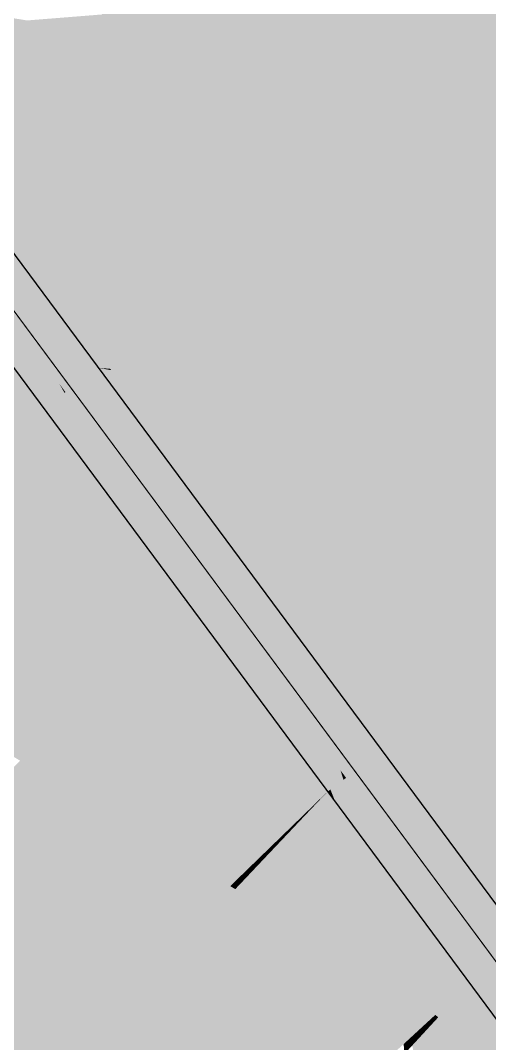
# Model space of a CAD drawing. Header units: millimetres. Extents: x 340454 to 342791, y 6993867 to 6995092.
# Drawn here: x 340776.569 to 340778.648, y 6994578.975 to 6994583.512 of the extents above; entities that cross this region are included whole.
import ezdxf

# ---------------------------------------------------------------- set-up
doc = ezdxf.new("R2010")
doc.units = ezdxf.units.MM
doc.header["$LTSCALE"] = 10
doc.layers.add('A-MODELAGEM', color=7, linetype='Continuous')
doc.layers.add('F-HZ-CORREDOR-FEAT', color=2, linetype='Continuous')

msp = doc.modelspace()

# ---------------------------------------------------------------- linework, layer by layer
at = {"lineweight": 20}
msp.add_lwpolyline([(340804.4536, 6994595.5903, -0.006606), (340796.9114, 6994606.3729, 0.436053), (340791.2693, 6994607.2952), (340769.737, 6994591.4125), (340780.2367, 6994577.2322), (340804.4536, 6994595.5903, -0.007581)], format="xyb", close=True, dxfattribs=at)
msp.add_lwpolyline([(340782.2703, 6994557.1014), (340785.611, 6994569.974), (340769.737, 6994591.4125), (340755.7423, 6994581.1048), (340753.6414, 6994579.5354), (340782.2703, 6994557.1014)], close=True, dxfattribs=at)
at = {"layer": 'A-MODELAGEM', "color": 11, "linetype": 'Continuous', "lineweight": -3}
for points in [[(340784.5811, 6994585.9455), (340778.009, 6994584.0229), (340782.1493, 6994583.3312)], [(340777.0891, 6994584.1699), (340776.9302, 6994583.5382), (340777.2511, 6994583.5047)], [(340777.4283, 6994584.1121), (340777.0891, 6994584.1699), (340777.2511, 6994583.5047)], [(340777.4283, 6994584.1121), (340777.2511, 6994583.5047), (340777.5414, 6994583.4743)], [(340777.7338, 6994584.0601), (340777.4283, 6994584.1121), (340777.5414, 6994583.4743)], [(340777.7338, 6994584.0601), (340777.5414, 6994583.4743), (340777.8053, 6994583.4468)], [(340778.0096, 6994584.0131), (340777.7338, 6994584.0601), (340777.8053, 6994583.4468)], [(340778.0096, 6994584.0131), (340777.8053, 6994583.4468), (340778.0454, 6994583.4217)], [(340782.1493, 6994583.3312), (340778.009, 6994584.0229), (340782.1307, 6994583.3111)], [(340782.1307, 6994583.3111), (340778.009, 6994584.0229), (340778.0096, 6994584.0131)], [(340782.1307, 6994583.3111), (340778.0096, 6994584.0131), (340781.8626, 6994583.023)], [(340781.8626, 6994583.023), (340778.0096, 6994584.0131), (340778.0454, 6994583.4217)], [(340776.1932, 6994583.5782), (340776.2849, 6994582.8214), (340776.5705, 6994582.7935)], [(340776.6001, 6994583.5078), (340776.1932, 6994583.5782), (340776.5705, 6994582.7935)], [(340776.5985, 6994583.5117), (340776.1932, 6994583.5782), (340776.6001, 6994583.5078)], [(340776.9302, 6994583.5382), (340776.5985, 6994583.5117), (340776.9577, 6994583.4509)], [(340777.2511, 6994583.5047), (340776.9302, 6994583.5382), (340776.9577, 6994583.4509)], [(340776.6001, 6994583.5078), (340776.5705, 6994582.7935), (340776.8942, 6994582.7619)], [(340776.9577, 6994583.4509), (340776.5985, 6994583.5117), (340776.6001, 6994583.5078)], [(340776.9594, 6994583.4456), (340776.6001, 6994583.5078), (340776.8942, 6994582.7619)], [(340776.9577, 6994583.4509), (340776.6001, 6994583.5078), (340776.9594, 6994583.4456)], [(340777.2511, 6994583.5047), (340776.9577, 6994583.4509), (340777.2774, 6994583.3968)], [(340777.5414, 6994583.4743), (340777.2511, 6994583.5047), (340777.2774, 6994583.3968)], [(340776.9594, 6994583.4456), (340776.8942, 6994582.7619), (340777.184, 6994582.7337)], [(340777.2774, 6994583.3968), (340776.9577, 6994583.4509), (340776.9594, 6994583.4456)], [(340777.279, 6994583.3903), (340776.9594, 6994583.4456), (340777.184, 6994582.7337)], [(340777.2774, 6994583.3968), (340776.9594, 6994583.4456), (340777.279, 6994583.3903)], [(340777.5414, 6994583.4743), (340777.2774, 6994583.3968), (340777.5638, 6994583.3484)], [(340777.8053, 6994583.4468), (340777.5414, 6994583.4743), (340777.5638, 6994583.3484)], [(340777.8053, 6994583.4468), (340777.5638, 6994583.3484), (340777.8218, 6994583.3047)], [(340778.0454, 6994583.4217), (340777.8053, 6994583.4468), (340777.8218, 6994583.3047)], [(340777.5638, 6994583.3484), (340777.2774, 6994583.3968), (340777.279, 6994583.3903)], [(340778.0454, 6994583.4217), (340777.8218, 6994583.3047), (340778.0548, 6994583.2653)], [(340781.8626, 6994583.023), (340778.0454, 6994583.4217), (340781.5394, 6994582.6755)], [(340781.5394, 6994582.6755), (340778.0454, 6994583.4217), (340778.0548, 6994583.2653)], [(340777.279, 6994583.3903), (340777.184, 6994582.7337), (340777.4451, 6994582.7082)], [(340777.5651, 6994583.3408), (340777.279, 6994583.3903), (340777.4451, 6994582.7082)], [(340777.5638, 6994583.3484), (340777.279, 6994583.3903), (340777.5651, 6994583.3408)], [(340777.5651, 6994583.3408), (340777.4451, 6994582.7082), (340777.6815, 6994582.6851)], [(340777.8218, 6994583.3047), (340777.5638, 6994583.3484), (340777.5651, 6994583.3408)], [(340777.8228, 6994583.2962), (340777.5651, 6994583.3408), (340777.6815, 6994582.6851)], [(340777.8218, 6994583.3047), (340777.5651, 6994583.3408), (340777.8228, 6994583.2962)], [(340778.0548, 6994583.2653), (340777.8218, 6994583.3047), (340777.8228, 6994583.2962)], [(340777.8228, 6994583.2962), (340777.6815, 6994582.6851), (340777.8965, 6994582.6641)], [(340778.0554, 6994583.2559), (340777.8228, 6994583.2962), (340777.8965, 6994582.6641)], [(340778.0548, 6994583.2653), (340777.8228, 6994583.2962), (340778.0554, 6994583.2559)], [(340781.5394, 6994582.6755), (340778.0548, 6994583.2653), (340781.5213, 6994582.656)], [(340781.5213, 6994582.656), (340778.0548, 6994583.2653), (340778.0554, 6994583.2559)], [(340778.0554, 6994583.2559), (340777.8965, 6994582.6641), (340778.0923, 6994582.645)], [(340781.2266, 6994582.3392), (340778.0554, 6994583.2559), (340778.0923, 6994582.645)], [(340781.5213, 6994582.656), (340778.0554, 6994583.2559), (340781.2266, 6994582.3392)], [(340776.2849, 6994582.8214), (340776.4279, 6994582.445), (340776.9142, 6994581.9715)], [(340776.5824, 6994582.7688), (340776.2849, 6994582.8214), (340776.9142, 6994581.9715)], [(340776.5816, 6994582.7703), (340776.2849, 6994582.8214), (340776.5824, 6994582.7688)], [(340776.5705, 6994582.7935), (340776.2849, 6994582.8214), (340776.5816, 6994582.7703)], [(340776.8942, 6994582.7619), (340776.5705, 6994582.7935), (340776.5816, 6994582.7703)], [(340776.9134, 6994582.7132), (340776.5816, 6994582.7703), (340776.5824, 6994582.7688)], [(340776.8942, 6994582.7619), (340776.5816, 6994582.7703), (340776.9134, 6994582.7132)], [(340776.9146, 6994582.7101), (340776.5824, 6994582.7688), (340776.968, 6994581.9667)], [(340776.5824, 6994582.7688), (340776.9142, 6994581.9715), (340776.968, 6994581.9667)], [(340776.9134, 6994582.7132), (340776.5824, 6994582.7688), (340776.9146, 6994582.7101)], [(340777.184, 6994582.7337), (340776.8942, 6994582.7619), (340776.9134, 6994582.7132)], [(340776.0438, 6994582.6429), (340776.7412, 6994581.9013), (340776.1466, 6994582.719)], [(340776.4279, 6994582.445), (340776.1466, 6994582.719), (340776.7412, 6994581.9013)], [(340777.184, 6994582.7337), (340776.9134, 6994582.7132), (340777.2064, 6994582.6628)], [(340777.4451, 6994582.7082), (340777.184, 6994582.7337), (340777.2064, 6994582.6628)], [(340777.2064, 6994582.6628), (340776.9134, 6994582.7132), (340776.9146, 6994582.7101)], [(340777.2078, 6994582.6583), (340776.9146, 6994582.7101), (340777.2164, 6994581.9448)], [(340776.9146, 6994582.7101), (340776.968, 6994581.9667), (340777.2164, 6994581.9448)], [(340777.2064, 6994582.6628), (340776.9146, 6994582.7101), (340777.2078, 6994582.6583)], [(340777.4451, 6994582.7082), (340777.2064, 6994582.6628), (340777.4671, 6994582.6179)], [(340777.6815, 6994582.6851), (340777.4451, 6994582.7082), (340777.4671, 6994582.6179)], [(340777.6815, 6994582.6851), (340777.4671, 6994582.6179), (340777.7005, 6994582.5777)], [(340777.8965, 6994582.6641), (340777.6815, 6994582.6851), (340777.7005, 6994582.5777)], [(340776.0438, 6994582.6429), (340775.9869, 6994582.5874), (340776.6731, 6994581.793)], [(340776.0438, 6994582.6429), (340776.6731, 6994581.793), (340776.7536, 6994581.8797)], [(340776.0438, 6994582.6429), (340776.7536, 6994581.8797), (340776.7412, 6994581.9013)], [(340777.4671, 6994582.6179), (340777.2064, 6994582.6628), (340777.2078, 6994582.6583)], [(340777.4685, 6994582.6122), (340777.2078, 6994582.6583), (340777.4392, 6994581.9251)], [(340777.2078, 6994582.6583), (340777.2164, 6994581.9448), (340777.4392, 6994581.9251)], [(340777.4671, 6994582.6179), (340777.2078, 6994582.6583), (340777.4685, 6994582.6122)], [(340777.8965, 6994582.6641), (340777.7005, 6994582.5777), (340777.9108, 6994582.5415)], [(340778.0923, 6994582.645), (340777.8965, 6994582.6641), (340777.9108, 6994582.5415)], [(340778.0923, 6994582.645), (340777.9108, 6994582.5415), (340778.1006, 6994582.5089)], [(340780.9312, 6994582.0217), (340778.0923, 6994582.645), (340778.1006, 6994582.5089)], [(340781.2266, 6994582.3392), (340778.0923, 6994582.645), (340780.9312, 6994582.0217)], [(340775.9869, 6994582.5874), (340775.7622, 6994582.368), (340776.582, 6994581.7148)], [(340775.9869, 6994582.5874), (340776.582, 6994581.7148), (340776.6731, 6994581.793)], [(340777.4685, 6994582.6122), (340777.4392, 6994581.9251), (340777.6402, 6994581.9074)], [(340777.7005, 6994582.5777), (340777.4671, 6994582.6179), (340777.4685, 6994582.6122)], [(340777.7017, 6994582.571), (340777.4685, 6994582.6122), (340777.6402, 6994581.9074)], [(340777.7005, 6994582.5777), (340777.4685, 6994582.6122), (340777.7017, 6994582.571)], [(340777.7017, 6994582.571), (340777.6402, 6994581.9074), (340777.8224, 6994581.8913)], [(340777.9108, 6994582.5415), (340777.7005, 6994582.5777), (340777.7017, 6994582.571)], [(340777.9117, 6994582.5339), (340777.7017, 6994582.571), (340777.8224, 6994581.8913)], [(340777.9108, 6994582.5415), (340777.7017, 6994582.571), (340777.9117, 6994582.5339)], [(340777.9117, 6994582.5339), (340777.8224, 6994581.8913), (340777.9883, 6994581.8766)], [(340778.1006, 6994582.5089), (340777.9108, 6994582.5415), (340777.9117, 6994582.5339)], [(340778.1006, 6994582.5089), (340777.9117, 6994582.5339), (340778.1011, 6994582.5004)], [(340778.1011, 6994582.5004), (340777.9117, 6994582.5339), (340777.9883, 6994581.8766)], [(340778.1011, 6994582.5004), (340777.9883, 6994581.8766), (340778.1396, 6994581.8633)], [(340780.914, 6994582.0032), (340778.1006, 6994582.5089), (340778.1011, 6994582.5004)], [(340780.9312, 6994582.0217), (340778.1006, 6994582.5089), (340780.914, 6994582.0032)], [(340780.914, 6994582.0032), (340778.1011, 6994582.5004), (340780.5831, 6994581.6475)], [(340780.5831, 6994581.6475), (340778.1011, 6994582.5004), (340778.1396, 6994581.8633)], [(340776.9142, 6994581.9715), (340776.4279, 6994582.445), (340776.7412, 6994581.9013)], [(340775.7622, 6994582.368), (340776.4057, 6994581.5636), (340776.582, 6994581.7148)], [(340776.9142, 6994581.9715), (340776.7412, 6994581.9013), (340776.7685, 6994581.8637)], [(340776.9142, 6994581.9715), (340776.7685, 6994581.8637), (340777.0611, 6994581.7731)], [(340776.9706, 6994581.9612), (340776.9142, 6994581.9715), (340777.0611, 6994581.7731)], [(340776.9705, 6994581.9616), (340776.9142, 6994581.9715), (340776.9706, 6994581.9612)], [(340776.968, 6994581.9667), (340776.9142, 6994581.9715), (340776.9705, 6994581.9616)], [(340777.2164, 6994581.9448), (340776.968, 6994581.9667), (340776.9705, 6994581.9616)], [(340777.2276, 6994581.9163), (340776.9705, 6994581.9616), (340776.9706, 6994581.9612)], [(340777.2164, 6994581.9448), (340776.9705, 6994581.9616), (340777.2276, 6994581.9163)], [(340777.2284, 6994581.9143), (340776.9706, 6994581.9612), (340777.0611, 6994581.7731)], [(340777.2276, 6994581.9163), (340776.9706, 6994581.9612), (340777.2284, 6994581.9143)], [(340777.4392, 6994581.9251), (340777.2164, 6994581.9448), (340777.2276, 6994581.9163)], [(340776.7536, 6994581.8797), (340776.7685, 6994581.8637), (340776.7412, 6994581.9013)], [(340777.2284, 6994581.9143), (340777.0611, 6994581.7731), (340777.5381, 6994581.1288)], [(340777.4392, 6994581.9251), (340777.2276, 6994581.9163), (340777.4546, 6994581.8763)], [(340777.4546, 6994581.8763), (340777.2276, 6994581.9163), (340777.2284, 6994581.9143)], [(340777.4556, 6994581.873), (340777.2284, 6994581.9143), (340777.5381, 6994581.1288)], [(340777.4546, 6994581.8763), (340777.2284, 6994581.9143), (340777.4556, 6994581.873)], [(340777.6402, 6994581.9074), (340777.4392, 6994581.9251), (340777.4546, 6994581.8763)], [(340777.6402, 6994581.9074), (340777.4546, 6994581.8763), (340777.6564, 6994581.8408)], [(340777.8224, 6994581.8913), (340777.6402, 6994581.9074), (340777.6564, 6994581.8408)], [(340776.6731, 6994581.793), (340776.7646, 6994581.8607), (340776.7536, 6994581.8797)], [(340776.6731, 6994581.793), (340777.026, 6994581.407), (340776.7646, 6994581.8607)], [(340776.7646, 6994581.8607), (340776.7685, 6994581.8637), (340776.7536, 6994581.8797)], [(340777.026, 6994581.407), (340776.7685, 6994581.8637), (340776.7646, 6994581.8607)], [(340777.0611, 6994581.7731), (340776.7685, 6994581.8637), (340777.23, 6994581.4218)], [(340777.026, 6994581.407), (340777.3905, 6994581.0083), (340776.7685, 6994581.8637)], [(340777.23, 6994581.4218), (340776.7685, 6994581.8637), (340777.3905, 6994581.0083)], [(340777.6564, 6994581.8408), (340777.4546, 6994581.8763), (340777.4556, 6994581.873)], [(340777.4556, 6994581.873), (340777.5381, 6994581.1288), (340777.6964, 6994581.1101)], [(340777.6575, 6994581.8363), (340777.4556, 6994581.873), (340777.6964, 6994581.1101)], [(340777.6564, 6994581.8408), (340777.4556, 6994581.873), (340777.6575, 6994581.8363)], [(340777.8224, 6994581.8913), (340777.6564, 6994581.8408), (340777.837, 6994581.809)], [(340777.9883, 6994581.8766), (340777.8224, 6994581.8913), (340777.837, 6994581.809)], [(340777.9883, 6994581.8766), (340777.837, 6994581.809), (340777.9995, 6994581.7803)], [(340778.1396, 6994581.8633), (340777.9883, 6994581.8766), (340777.9995, 6994581.7803)], [(340778.1396, 6994581.8633), (340777.9995, 6994581.7803), (340778.1462, 6994581.7545)], [(340780.3257, 6994581.3707), (340778.1396, 6994581.8633), (340778.1462, 6994581.7545)], [(340780.5831, 6994581.6475), (340778.1396, 6994581.8633), (340780.3257, 6994581.3707)], [(340777.837, 6994581.809), (340777.6564, 6994581.8408), (340777.6575, 6994581.8363)], [(340777.6575, 6994581.8363), (340777.6964, 6994581.1101), (340777.8369, 6994581.0995)], [(340777.8379, 6994581.8035), (340777.6575, 6994581.8363), (340777.8369, 6994581.0995)], [(340777.837, 6994581.809), (340777.6575, 6994581.8363), (340777.8379, 6994581.8035)], [(340777.9995, 6994581.7803), (340777.837, 6994581.809), (340777.8379, 6994581.8035)], [(340776.6731, 6994581.793), (340776.582, 6994581.7148), (340776.5863, 6994581.7084)], [(340776.6731, 6994581.793), (340776.5863, 6994581.7084), (340777.2613, 6994580.9985)], [(340776.6731, 6994581.793), (340777.2613, 6994580.9985), (340777.026, 6994581.407)], [(340777.0611, 6994581.7731), (340777.23, 6994581.4218), (340777.5381, 6994581.1288)], [(340777.8379, 6994581.8035), (340777.8369, 6994581.0995), (340777.9646, 6994581.0899)], [(340778.0003, 6994581.774), (340777.8379, 6994581.8035), (340777.9646, 6994581.0899)], [(340777.9995, 6994581.7803), (340777.8379, 6994581.8035), (340778.0003, 6994581.774)], [(340778.0003, 6994581.774), (340777.9646, 6994581.0899), (340778.081, 6994581.0812)], [(340778.1462, 6994581.7545), (340777.9995, 6994581.7803), (340778.0003, 6994581.774)], [(340778.1466, 6994581.7474), (340778.0003, 6994581.774), (340778.081, 6994581.0812)], [(340778.1462, 6994581.7545), (340778.0003, 6994581.774), (340778.1466, 6994581.7474)], [(340778.1466, 6994581.7474), (340778.081, 6994581.0812), (340778.1874, 6994581.0732)], [(340780.3101, 6994581.3539), (340778.1462, 6994581.7545), (340778.1466, 6994581.7474)], [(340780.3257, 6994581.3707), (340778.1462, 6994581.7545), (340780.3101, 6994581.3539)], [(340778.1466, 6994581.7474), (340778.1874, 6994581.0732), (340779.9274, 6994580.9425)], [(340780.3101, 6994581.3539), (340778.1466, 6994581.7474), (340779.9274, 6994580.9425)], [(340776.582, 6994581.7148), (340776.4057, 6994581.5636), (340776.5863, 6994581.7084)], [(340776.5863, 6994581.7084), (340776.4057, 6994581.5636), (340776.4197, 6994581.546)], [(340776.5863, 6994581.7084), (340776.4197, 6994581.546), (340777.0645, 6994580.7399)], [(340776.5863, 6994581.7084), (340777.0645, 6994580.7399), (340777.1797, 6994580.8383)], [(340776.5863, 6994581.7084), (340777.1797, 6994580.8383), (340777.2613, 6994580.9985)], [(340776.4197, 6994581.546), (340776.2565, 6994581.3871), (340776.9506, 6994580.6426)], [(340776.4197, 6994581.546), (340776.9506, 6994580.6426), (340777.0645, 6994580.7399)], [(340777.2613, 6994580.9985), (340777.3905, 6994581.0083), (340777.026, 6994581.407)], [(340777.23, 6994581.4218), (340777.3905, 6994581.0083), (340777.4187, 6994581.0292)], [(340777.5394, 6994581.1254), (340777.23, 6994581.4218), (340777.4187, 6994581.0292)], [(340777.5381, 6994581.1288), (340777.23, 6994581.4218), (340777.5394, 6994581.1254)], [(340776.2565, 6994581.3871), (340776.0969, 6994581.2315), (340776.838, 6994580.5464)], [(340776.2565, 6994581.3871), (340776.838, 6994580.5464), (340776.9506, 6994580.6426)], [(340776.0969, 6994581.2315), (340775.9405, 6994581.0792), (340776.7267, 6994580.4513)], [(340776.0969, 6994581.2315), (340776.7267, 6994580.4513), (340776.838, 6994580.5464)], [(340777.5381, 6994581.1288), (340777.5394, 6994581.1254), (340777.5435, 6994581.1216)], [(340777.6964, 6994581.1101), (340777.5381, 6994581.1288), (340777.5435, 6994581.1216)], [(340777.5394, 6994581.1254), (340777.4187, 6994581.0292), (340777.5415, 6994581.1201)], [(340777.5415, 6994581.1201), (340777.4187, 6994581.0292), (340777.4604, 6994580.9425)], [(340777.5415, 6994581.1201), (340777.4604, 6994580.9425), (340777.7009, 6994580.7161)], [(340777.5435, 6994581.1216), (340777.5394, 6994581.1254), (340777.5415, 6994581.1201)], [(340777.5435, 6994581.1216), (340777.5415, 6994581.1201), (340777.8036, 6994580.7703)], [(340777.5415, 6994581.1201), (340777.7009, 6994580.7161), (340777.8036, 6994580.7703)], [(340777.7022, 6994581.0915), (340777.5435, 6994581.1216), (340777.8036, 6994580.7703)], [(340777.7018, 6994581.0928), (340777.5435, 6994581.1216), (340777.7022, 6994581.0915)], [(340777.6964, 6994581.1101), (340777.5435, 6994581.1216), (340777.7018, 6994581.0928)], [(340777.8369, 6994581.0995), (340777.6964, 6994581.1101), (340777.7018, 6994581.0928)], [(340777.8369, 6994581.0995), (340777.7018, 6994581.0928), (340777.8449, 6994581.0667)], [(340777.8449, 6994581.0667), (340777.7018, 6994581.0928), (340777.7022, 6994581.0915)], [(340777.8455, 6994581.0644), (340777.7022, 6994581.0915), (340777.8036, 6994580.7703)], [(340777.8449, 6994581.0667), (340777.7022, 6994581.0915), (340777.8455, 6994581.0644)], [(340777.9646, 6994581.0899), (340777.8369, 6994581.0995), (340777.8449, 6994581.0667)], [(340777.9646, 6994581.0899), (340777.8449, 6994581.0667), (340777.9728, 6994581.0434)], [(340778.081, 6994581.0812), (340777.9646, 6994581.0899), (340777.9728, 6994581.0434)], [(340775.9405, 6994581.0792), (340775.7874, 6994580.93), (340776.6166, 6994580.3573)], [(340775.9405, 6994581.0792), (340776.6166, 6994580.3573), (340776.7267, 6994580.4513)], [(340777.8455, 6994581.0644), (340777.8036, 6994580.7703), (340777.9727, 6994580.5419)], [(340777.9728, 6994581.0434), (340777.8449, 6994581.0667), (340777.8455, 6994581.0644)], [(340777.9734, 6994581.0401), (340777.8455, 6994581.0644), (340777.9727, 6994580.5419)], [(340777.9728, 6994581.0434), (340777.8455, 6994581.0644), (340777.9734, 6994581.0401)], [(340777.9734, 6994581.0401), (340777.9727, 6994580.5419), (340778.0899, 6994580.3836)], [(340778.081, 6994581.0812), (340777.9728, 6994581.0434), (340778.0879, 6994581.0225)], [(340778.0879, 6994581.0225), (340777.9728, 6994581.0434), (340777.9734, 6994581.0401)], [(340778.0883, 6994581.0184), (340777.9734, 6994581.0401), (340778.0899, 6994580.3836)], [(340778.0879, 6994581.0225), (340777.9734, 6994581.0401), (340778.0883, 6994581.0184)], [(340778.1874, 6994581.0732), (340778.081, 6994581.0812), (340778.0879, 6994581.0225)], [(340778.1874, 6994581.0732), (340778.0879, 6994581.0225), (340778.1916, 6994581.0036)], [(340779.7247, 6994580.7246), (340778.1874, 6994581.0732), (340778.1916, 6994581.0036)], [(340779.9274, 6994580.9425), (340778.1874, 6994581.0732), (340779.7247, 6994580.7246)], [(340777.2613, 6994580.9985), (340777.1797, 6994580.8383), (340777.2963, 6994580.9378)], [(340777.2613, 6994580.9985), (340777.3024, 6994580.9431), (340777.3905, 6994581.0083)], [(340777.2613, 6994580.9985), (340777.2963, 6994580.9378), (340777.3024, 6994580.9431)], [(340777.3024, 6994580.9431), (340777.5033, 6994580.8532), (340777.3905, 6994581.0083)], [(340777.4187, 6994581.0292), (340777.3905, 6994581.0083), (340777.4604, 6994580.9425)], [(340777.4604, 6994580.9425), (340777.3905, 6994581.0083), (340777.5033, 6994580.8532)], [(340778.1916, 6994581.0036), (340778.0879, 6994581.0225), (340778.0883, 6994581.0184)], [(340778.0883, 6994581.0184), (340778.0899, 6994580.3836), (340778.1754, 6994580.2715)], [(340778.1919, 6994580.9988), (340778.0883, 6994581.0184), (340778.1754, 6994580.2715)], [(340778.1916, 6994581.0036), (340778.0883, 6994581.0184), (340778.1919, 6994580.9988)], [(340778.1919, 6994580.9988), (340778.1754, 6994580.2715), (340778.236, 6994580.2682)], [(340779.7119, 6994580.7108), (340778.1916, 6994581.0036), (340778.1919, 6994580.9988)], [(340779.7247, 6994580.7246), (340778.1916, 6994581.0036), (340779.7119, 6994580.7108)], [(340778.1919, 6994580.9988), (340778.236, 6994580.2682), (340779.2485, 6994580.2126)], [(340779.7119, 6994580.7108), (340778.1919, 6994580.9988), (340779.2485, 6994580.2126)], [(340775.7874, 6994580.93), (340776.5085, 6994580.2648), (340776.6166, 6994580.3573)], [(340777.2963, 6994580.9378), (340777.1797, 6994580.8383), (340777.2965, 6994580.9374)], [(340777.2965, 6994580.9374), (340777.1797, 6994580.8383), (340777.1857, 6994580.8296)], [(340777.2965, 6994580.9374), (340777.1857, 6994580.8296), (340777.2968, 6994580.9369)], [(340777.2968, 6994580.9369), (340777.1857, 6994580.8296), (340777.1919, 6994580.8205)], [(340777.2968, 6994580.9369), (340777.1919, 6994580.8205), (340777.8363, 6994580.0005)], [(340777.3024, 6994580.9431), (340777.2963, 6994580.9378), (340777.2965, 6994580.9374)], [(340777.3024, 6994580.9431), (340777.2965, 6994580.9374), (340777.2968, 6994580.9369)], [(340777.3024, 6994580.9431), (340777.2968, 6994580.9369), (340777.7522, 6994580.3356)], [(340777.2968, 6994580.9369), (340777.8363, 6994580.0005), (340777.7522, 6994580.3356)], [(340777.3024, 6994580.9431), (340777.7522, 6994580.3356), (340777.6415, 6994580.5657)], [(340777.3024, 6994580.9431), (340777.6415, 6994580.5657), (340777.5033, 6994580.8532)], [(340777.7009, 6994580.7161), (340777.4604, 6994580.9425), (340777.5033, 6994580.8532)], [(340777.1797, 6994580.8383), (340777.0645, 6994580.7399), (340777.1857, 6994580.8296)], [(340777.1857, 6994580.8296), (340777.0645, 6994580.7399), (340777.0772, 6994580.724)], [(340777.1857, 6994580.8296), (340777.0772, 6994580.724), (340777.1919, 6994580.8205)], [(340777.1919, 6994580.8205), (340777.0772, 6994580.724), (340777.0902, 6994580.7077)], [(340777.1919, 6994580.8205), (340777.0902, 6994580.7077), (340777.785, 6994579.9507)], [(340777.1919, 6994580.8205), (340777.785, 6994579.9507), (340777.8363, 6994580.0005)], [(340777.6415, 6994580.5657), (340777.8167, 6994580.4222), (340777.5033, 6994580.8532)], [(340777.7009, 6994580.7161), (340777.5033, 6994580.8532), (340777.8167, 6994580.4222)], [(340777.8036, 6994580.7703), (340777.7009, 6994580.7161), (340777.8714, 6994580.5555)], [(340777.8036, 6994580.7703), (340777.8714, 6994580.5555), (340777.9727, 6994580.5419)], [(340777.0645, 6994580.7399), (340776.9506, 6994580.6426), (340777.0772, 6994580.724)], [(340777.0772, 6994580.724), (340776.9506, 6994580.6426), (340776.971, 6994580.6207)], [(340777.0772, 6994580.724), (340776.971, 6994580.6207), (340777.0902, 6994580.7077)], [(340777.0902, 6994580.7077), (340776.971, 6994580.6207), (340776.9917, 6994580.5985)], [(340777.0902, 6994580.7077), (340776.9917, 6994580.5985), (340777.7347, 6994579.902)], [(340777.0902, 6994580.7077), (340777.7347, 6994579.902), (340777.785, 6994579.9507)], [(340777.8714, 6994580.5555), (340777.7009, 6994580.7161), (340777.8167, 6994580.4222)], [(340776.9506, 6994580.6426), (340776.838, 6994580.5464), (340776.867, 6994580.5196)], [(340776.9506, 6994580.6426), (340776.867, 6994580.5196), (340776.971, 6994580.6207)], [(340776.971, 6994580.6207), (340776.867, 6994580.5196), (340776.9917, 6994580.5985)], [(340776.9917, 6994580.5985), (340776.867, 6994580.5196), (340776.8963, 6994580.4925)], [(340776.9917, 6994580.5985), (340776.8963, 6994580.4925), (340777.6855, 6994579.8542)], [(340776.9917, 6994580.5985), (340777.6855, 6994579.8542), (340777.7347, 6994579.902)], [(340776.838, 6994580.5464), (340776.7267, 6994580.4513), (340776.7652, 6994580.4206)], [(340776.838, 6994580.5464), (340776.7652, 6994580.4206), (340776.867, 6994580.5196)], [(340777.7522, 6994580.3356), (340777.8528, 6994580.3306), (340777.6415, 6994580.5657)], [(340777.6415, 6994580.5657), (340777.8528, 6994580.3306), (340777.8167, 6994580.4222)], [(340777.8714, 6994580.5555), (340777.8167, 6994580.4222), (340777.9876, 6994580.1872)], [(340777.9986, 6994580.4357), (340777.8714, 6994580.5555), (340777.9876, 6994580.1872)], [(340777.9727, 6994580.5419), (340777.8714, 6994580.5555), (340777.9986, 6994580.4357)], [(340777.9727, 6994580.5419), (340777.9986, 6994580.4357), (340778.0899, 6994580.3836)], [(340776.867, 6994580.5196), (340776.7652, 6994580.4206), (340776.8037, 6994580.3898)], [(340776.867, 6994580.5196), (340776.8037, 6994580.3898), (340776.8963, 6994580.4925)], [(340776.8963, 6994580.4925), (340776.8037, 6994580.3898), (340777.5902, 6994579.7617)], [(340776.8963, 6994580.4925), (340777.5902, 6994579.7617), (340777.6374, 6994579.8075)], [(340776.8963, 6994580.4925), (340777.6374, 6994579.8075), (340777.6855, 6994579.8542)], [(340776.7267, 6994580.4513), (340776.6166, 6994580.3573), (340776.6654, 6994580.3236)], [(340776.7267, 6994580.4513), (340776.6654, 6994580.3236), (340776.7652, 6994580.4206)], [(340776.7652, 6994580.4206), (340776.6654, 6994580.3236), (340776.7138, 6994580.2901)], [(340776.7652, 6994580.4206), (340776.7138, 6994580.2901), (340776.8037, 6994580.3898)], [(340777.8528, 6994580.3306), (340777.9876, 6994580.1872), (340777.8167, 6994580.4222)], [(340777.9986, 6994580.4357), (340777.9876, 6994580.1872), (340778.059, 6994580.1874)], [(340778.0971, 6994580.3429), (340777.9986, 6994580.4357), (340778.059, 6994580.1874)], [(340778.0899, 6994580.3836), (340777.9986, 6994580.4357), (340778.0971, 6994580.3429)], [(340776.6166, 6994580.3573), (340776.5085, 6994580.2648), (340776.5683, 6994580.2291)], [(340776.6166, 6994580.3573), (340776.5683, 6994580.2291), (340776.6654, 6994580.3236)], [(340776.8037, 6994580.3898), (340776.7138, 6994580.2901), (340777.544, 6994579.7168)], [(340776.8037, 6994580.3898), (340777.544, 6994579.7168), (340777.5902, 6994579.7617)], [(340778.0899, 6994580.3836), (340778.0971, 6994580.3429), (340778.1728, 6994580.2717)], [(340778.0899, 6994580.3836), (340778.1728, 6994580.2717), (340778.1754, 6994580.2715)], [(340776.6654, 6994580.3236), (340776.5683, 6994580.2291), (340776.6271, 6994580.194)], [(340776.6654, 6994580.3236), (340776.6271, 6994580.194), (340776.7138, 6994580.2901)], [(340777.7522, 6994580.3356), (340777.8363, 6994580.0005), (340777.8888, 6994580.0515)], [(340777.7522, 6994580.3356), (340777.8888, 6994580.0515), (340777.9317, 6994580.0931)], [(340777.7522, 6994580.3356), (340777.9317, 6994580.0931), (340777.8528, 6994580.3306)], [(340777.9317, 6994580.0931), (340777.9431, 6994580.1016), (340777.8528, 6994580.3306)], [(340777.9431, 6994580.1016), (340777.9908, 6994580.1771), (340777.8528, 6994580.3306)], [(340777.8528, 6994580.3306), (340777.9908, 6994580.1771), (340777.9876, 6994580.1872)], [(340778.0971, 6994580.3429), (340778.059, 6994580.1874), (340778.1171, 6994580.2304)], [(340778.1728, 6994580.2717), (340778.0971, 6994580.3429), (340778.1171, 6994580.2304)], [(340776.7138, 6994580.2901), (340776.6271, 6994580.194), (340777.499, 6994579.6731)], [(340776.7138, 6994580.2901), (340777.499, 6994579.6731), (340777.544, 6994579.7168)], [(340778.1728, 6994580.2717), (340778.1171, 6994580.2304), (340778.1759, 6994580.2675)], [(340778.1759, 6994580.2675), (340778.1171, 6994580.2304), (340778.1541, 6994580.0218)], [(340778.1759, 6994580.2675), (340778.1541, 6994580.0218), (340778.2106, 6994579.9695)], [(340778.1754, 6994580.2711), (340778.1728, 6994580.2717), (340778.1759, 6994580.2675)], [(340778.1754, 6994580.2715), (340778.1728, 6994580.2717), (340778.1754, 6994580.2711)], [(340778.236, 6994580.2682), (340778.1754, 6994580.2715), (340778.1754, 6994580.2711)], [(340778.2366, 6994580.2588), (340778.1754, 6994580.2711), (340778.1759, 6994580.2675)], [(340778.236, 6994580.2682), (340778.1754, 6994580.2711), (340778.2366, 6994580.2594)], [(340778.2366, 6994580.2594), (340778.1754, 6994580.2711), (340778.2366, 6994580.2588)], [(340778.1759, 6994580.2675), (340778.2106, 6994579.9695), (340778.2414, 6994580.179)], [(340778.2366, 6994580.2588), (340778.1759, 6994580.2675), (340778.2414, 6994580.179)], [(340779.1324, 6994580.0878), (340778.236, 6994580.2682), (340778.2366, 6994580.2594)], [(340779.2485, 6994580.2126), (340778.236, 6994580.2682), (340779.1324, 6994580.0878)], [(340776.5683, 6994580.2291), (340766.8239, 6994570.7521), (340776.6271, 6994580.194)], [(340778.1171, 6994580.2304), (340778.059, 6994580.1874), (340778.0834, 6994580.0873)], [(340778.1171, 6994580.2304), (340778.0834, 6994580.0873), (340778.1541, 6994580.0218)], [(340779.1247, 6994580.0796), (340778.2366, 6994580.2594), (340778.2366, 6994580.2588)], [(340779.1324, 6994580.0878), (340778.2366, 6994580.2594), (340779.1247, 6994580.0796)], [(340779.1247, 6994580.0796), (340778.2366, 6994580.2588), (340778.2414, 6994580.179)], [(340776.6271, 6994580.194), (340766.8239, 6994570.7521), (340766.8905, 6994569.3933)], [(340776.6271, 6994580.194), (340766.8905, 6994569.3933), (340777.499, 6994579.6731)], [(340777.9431, 6994580.1016), (340778.0011, 6994580.1445), (340777.9908, 6994580.1771)], [(340778.059, 6994580.1874), (340777.9876, 6994580.1872), (340778.0125, 6994580.153)], [(340777.9908, 6994580.1771), (340778.0125, 6994580.153), (340777.9876, 6994580.1872)], [(340778.0011, 6994580.1445), (340778.0125, 6994580.153), (340777.9908, 6994580.1771)], [(340778.059, 6994580.1874), (340778.0125, 6994580.153), (340778.0834, 6994580.0873)], [(340778.2414, 6994580.179), (340778.2106, 6994579.9695), (340778.2567, 6994579.9268)], [(340778.2414, 6994580.179), (340778.2567, 6994579.9268), (340778.6739, 6994579.5949)], [(340779.1247, 6994580.0796), (340778.2414, 6994580.179), (340778.6739, 6994579.5949)], [(340777.9584, 6994580.0629), (340778.0011, 6994580.1445), (340777.9431, 6994580.1016)], [(340777.9584, 6994580.0629), (340778.0648, 6994579.9424), (340778.0011, 6994580.1445)], [(340778.0011, 6994580.1445), (340778.0951, 6994580.0393), (340778.0125, 6994580.153)], [(340778.0648, 6994579.9424), (340778.0951, 6994580.0393), (340778.0011, 6994580.1445)], [(340778.0834, 6994580.0873), (340778.0125, 6994580.153), (340778.0951, 6994580.0393)], [(340777.9317, 6994580.0931), (340777.8888, 6994580.0515), (340777.8894, 6994580.0502)], [(340777.9317, 6994580.0931), (340777.8894, 6994580.0502), (340777.8899, 6994580.049)], [(340777.9317, 6994580.0931), (340777.8899, 6994580.049), (340777.9633, 6994580.0504)], [(340777.9317, 6994580.0931), (340777.9584, 6994580.0629), (340777.9431, 6994580.1016)], [(340777.9317, 6994580.0931), (340777.9633, 6994580.0504), (340777.9584, 6994580.0629)], [(340778.1541, 6994580.0218), (340778.0834, 6994580.0873), (340778.0951, 6994580.0393)], [(340777.8888, 6994580.0515), (340777.8363, 6994580.0005), (340777.8894, 6994580.0502)], [(340777.8894, 6994580.0502), (340777.8363, 6994580.0005), (340777.8379, 6994579.9978)], [(340777.8894, 6994580.0502), (340777.8379, 6994579.9978), (340777.8899, 6994580.049)], [(340777.8899, 6994580.049), (340777.8379, 6994579.9978), (340777.8392, 6994579.9955)], [(340777.8899, 6994580.049), (340777.8392, 6994579.9955), (340778.301, 6994579.194)], [(340777.8899, 6994580.049), (340778.301, 6994579.194), (340777.9633, 6994580.0504)], [(340777.9633, 6994580.0504), (340778.0648, 6994579.9424), (340777.9584, 6994580.0629)], [(340777.9633, 6994580.0504), (340778.301, 6994579.194), (340778.0808, 6994579.8917)], [(340777.9633, 6994580.0504), (340778.0808, 6994579.8917), (340778.0648, 6994579.9424)], [(340778.0648, 6994579.9424), (340778.1392, 6994579.8582), (340778.0951, 6994580.0393)], [(340778.1392, 6994579.8582), (340778.169, 6994579.9377), (340778.0951, 6994580.0393)], [(340778.1541, 6994580.0218), (340778.0951, 6994580.0393), (340778.169, 6994579.9377)], [(340777.8363, 6994580.0005), (340777.785, 6994579.9507), (340777.8379, 6994579.9978)], [(340777.8379, 6994579.9978), (340777.785, 6994579.9507), (340777.7876, 6994579.9468)], [(340777.8379, 6994579.9978), (340777.7876, 6994579.9468), (340777.8392, 6994579.9955)], [(340777.8392, 6994579.9955), (340777.7876, 6994579.9468), (340777.79, 6994579.9434)], [(340777.8392, 6994579.9955), (340777.79, 6994579.9434), (340778.301, 6994579.194)], [(340778.2106, 6994579.9695), (340778.1541, 6994580.0218), (340778.169, 6994579.9377)], [(340777.785, 6994579.9507), (340777.7347, 6994579.902), (340777.7876, 6994579.9468)], [(340778.2106, 6994579.9695), (340778.169, 6994579.9377), (340778.223, 6994579.8635)], [(340778.2567, 6994579.9268), (340778.2106, 6994579.9695), (340778.223, 6994579.8635)], [(340777.7347, 6994579.902), (340777.6855, 6994579.8542), (340777.7386, 6994579.8971)], [(340777.7876, 6994579.9468), (340777.7347, 6994579.902), (340777.7386, 6994579.8971)], [(340777.7876, 6994579.9468), (340777.7386, 6994579.8971), (340777.79, 6994579.9434)], [(340777.79, 6994579.9434), (340777.7386, 6994579.8971), (340777.7421, 6994579.8928)], [(340777.79, 6994579.9434), (340777.7421, 6994579.8928), (340778.301, 6994579.194)], [(340778.0808, 6994579.8917), (340778.1392, 6994579.8582), (340778.0648, 6994579.9424)], [(340778.1392, 6994579.8582), (340778.1942, 6994579.796), (340778.169, 6994579.9377)], [(340778.1942, 6994579.796), (340778.223, 6994579.8635), (340778.169, 6994579.9377)], [(340778.2567, 6994579.9268), (340778.223, 6994579.8635), (340778.2639, 6994579.8072)], [(340778.6467, 6994579.5657), (340778.2567, 6994579.9268), (340778.2639, 6994579.8072)], [(340778.6739, 6994579.5949), (340778.2567, 6994579.9268), (340778.6467, 6994579.5657)], [(340777.7386, 6994579.8971), (340777.6855, 6994579.8542), (340777.6908, 6994579.8485)], [(340777.7386, 6994579.8971), (340777.6908, 6994579.8485), (340777.7421, 6994579.8928)], [(340777.7421, 6994579.8928), (340777.6908, 6994579.8485), (340777.6955, 6994579.8435)], [(340777.7421, 6994579.8928), (340777.6955, 6994579.8435), (340778.301, 6994579.194)], [(340778.0808, 6994579.8917), (340778.301, 6994579.194), (340778.1557, 6994579.7906)], [(340778.0808, 6994579.8917), (340778.1557, 6994579.7906), (340778.1392, 6994579.8582)], [(340778.1557, 6994579.7906), (340778.1942, 6994579.796), (340778.1392, 6994579.8582)], [(340778.1942, 6994579.796), (340778.2364, 6994579.7482), (340778.223, 6994579.8635)], [(340778.2364, 6994579.7482), (340778.2639, 6994579.8072), (340778.223, 6994579.8635)], [(340777.6855, 6994579.8542), (340777.6374, 6994579.8075), (340777.6442, 6994579.8011)], [(340777.6855, 6994579.8542), (340777.6442, 6994579.8011), (340777.6908, 6994579.8485)], [(340777.6908, 6994579.8485), (340777.6442, 6994579.8011), (340777.6955, 6994579.8435)], [(340777.6955, 6994579.8435), (340777.6442, 6994579.8011), (340777.6501, 6994579.7957)], [(340777.6955, 6994579.8435), (340777.6501, 6994579.7957), (340778.301, 6994579.194)], [(340777.6374, 6994579.8075), (340777.5902, 6994579.7617), (340777.5987, 6994579.7549)], [(340777.6374, 6994579.8075), (340777.5987, 6994579.7549), (340777.6442, 6994579.8011)], [(340777.6442, 6994579.8011), (340777.5987, 6994579.7549), (340777.606, 6994579.749)], [(340777.6442, 6994579.8011), (340777.606, 6994579.749), (340777.6501, 6994579.7957)], [(340777.6501, 6994579.7957), (340777.606, 6994579.749), (340778.301, 6994579.194)], [(340778.1557, 6994579.7906), (340778.2076, 6994579.7206), (340778.1942, 6994579.796)], [(340778.1557, 6994579.7906), (340778.301, 6994579.194), (340778.2076, 6994579.7206)], [(340778.2076, 6994579.7206), (340778.2364, 6994579.7482), (340778.1942, 6994579.796)], [(340778.2364, 6994579.7482), (340778.2698, 6994579.7104), (340778.2639, 6994579.8072)], [(340778.2698, 6994579.7104), (340778.5304, 6994579.4407), (340778.2639, 6994579.8072)], [(340778.6467, 6994579.5657), (340778.2639, 6994579.8072), (340778.5304, 6994579.4407)], [(340777.5902, 6994579.7617), (340777.544, 6994579.7168), (340777.5542, 6994579.7097)], [(340777.5902, 6994579.7617), (340777.5542, 6994579.7097), (340777.5987, 6994579.7549)], [(340777.5987, 6994579.7549), (340777.5542, 6994579.7097), (340777.5631, 6994579.7036)], [(340777.5987, 6994579.7549), (340777.5631, 6994579.7036), (340777.606, 6994579.749)], [(340777.606, 6994579.749), (340777.5631, 6994579.7036), (340778.301, 6994579.194)], [(340778.2076, 6994579.7206), (340778.2456, 6994579.6692), (340778.2364, 6994579.7482)], [(340778.2076, 6994579.7206), (340778.301, 6994579.194), (340778.2456, 6994579.6692)], [(340778.2456, 6994579.6692), (340778.2698, 6994579.7104), (340778.2364, 6994579.7482)], [(340777.544, 6994579.7168), (340777.499, 6994579.6731), (340777.511, 6994579.6659)], [(340777.544, 6994579.7168), (340777.511, 6994579.6659), (340777.5542, 6994579.7097)], [(340777.5542, 6994579.7097), (340777.511, 6994579.6659), (340777.5215, 6994579.6597)], [(340777.5542, 6994579.7097), (340777.5215, 6994579.6597), (340777.5631, 6994579.7036)], [(340777.5631, 6994579.7036), (340777.5215, 6994579.6597), (340778.301, 6994579.194)], [(340778.2456, 6994579.6692), (340778.2746, 6994579.63), (340778.2698, 6994579.7104)], [(340778.2746, 6994579.63), (340778.519, 6994579.4283), (340778.2698, 6994579.7104)], [(340778.2698, 6994579.7104), (340778.519, 6994579.4283), (340778.5304, 6994579.4407)], [(340777.499, 6994579.6731), (340766.8905, 6994569.3933), (340766.8913, 6994569.3766)], [(340777.499, 6994579.6731), (340766.8913, 6994569.3766), (340777.511, 6994579.6659)], [(340777.511, 6994579.6659), (340766.8913, 6994569.3766), (340767.0429, 6994569.0338)], [(340777.511, 6994579.6659), (340767.0429, 6994569.0338), (340767.2853, 6994568.8438)], [(340777.511, 6994579.6659), (340767.2853, 6994568.8438), (340777.5215, 6994579.6597)], [(340777.5215, 6994579.6597), (340767.2853, 6994568.8438), (340778.0006, 6994578.7264)], [(340777.5215, 6994579.6597), (340778.0006, 6994578.7264), (340778.301, 6994579.194)], [(340778.2456, 6994579.6692), (340778.301, 6994579.194), (340778.2746, 6994579.63)], [(340778.2746, 6994579.63), (340778.301, 6994579.194), (340778.4661, 6994579.3715)], [(340778.2746, 6994579.63), (340778.4661, 6994579.3715), (340778.519, 6994579.4283)], [(340778.6739, 6994579.5949), (340778.6467, 6994579.5657), (340778.8021, 6994579.4218)], [(340778.8021, 6994579.4218), (340778.6467, 6994579.5657), (340778.5304, 6994579.4407)], [(340778.4661, 6994579.3715), (340778.6345, 6994579.2976), (340778.519, 6994579.4283)], [(340778.519, 6994579.4283), (340778.6345, 6994579.2976), (340778.5304, 6994579.4407)], [(340778.8021, 6994579.4218), (340778.5304, 6994579.4407), (340778.6345, 6994579.2976)], [(340778.8021, 6994579.4218), (340778.6345, 6994579.2976), (340778.9451, 6994579.2287)], [(340778.4661, 6994579.3715), (340778.301, 6994579.194), (340778.561, 6994579.2432)], [(340778.4661, 6994579.3715), (340778.561, 6994579.2432), (340778.6345, 6994579.2976)], [(340778.561, 6994579.2432), (340778.8022, 6994579.067), (340778.6345, 6994579.2976)], [(340778.9451, 6994579.2287), (340778.6345, 6994579.2976), (340778.8403, 6994579.1102)], [(340778.8403, 6994579.1102), (340778.6345, 6994579.2976), (340778.8022, 6994579.067)], [(340778.301, 6994579.194), (340778.4081, 6994579.1022), (340778.561, 6994579.2432)], [(340778.561, 6994579.2432), (340778.4081, 6994579.1022), (340778.4209, 6994579.0913)], [(340778.561, 6994579.2432), (340778.4209, 6994579.0913), (340778.7419, 6994578.9989)], [(340778.561, 6994579.2432), (340778.7577, 6994579.0167), (340778.8022, 6994579.067)], [(340778.561, 6994579.2432), (340778.7419, 6994578.9989), (340778.7577, 6994579.0167)], [(340778.301, 6994579.194), (340778.0006, 6994578.7264), (340778.2562, 6994578.9622)], [(340778.301, 6994579.194), (340778.2562, 6994578.9622), (340778.2564, 6994578.9623)], [(340778.301, 6994579.194), (340778.2564, 6994578.9623), (340778.2581, 6994578.9639)], [(340778.301, 6994579.194), (340778.2581, 6994578.9639), (340778.2618, 6994578.9673)], [(340778.301, 6994579.194), (340778.2618, 6994578.9673), (340778.2679, 6994578.9729)], [(340778.301, 6994579.194), (340778.2679, 6994578.9729), (340778.2768, 6994578.9811)], [(340778.301, 6994579.194), (340778.2768, 6994578.9811), (340778.289, 6994578.9924)], [(340778.301, 6994579.194), (340778.289, 6994578.9924), (340778.3048, 6994579.007)], [(340778.301, 6994579.194), (340778.3048, 6994579.007), (340778.3243, 6994579.025)], [(340778.301, 6994579.194), (340778.3243, 6994579.025), (340778.3499, 6994579.0486)], [(340778.301, 6994579.194), (340778.3783, 6994579.0748), (340778.4081, 6994579.1022)], [(340778.301, 6994579.194), (340778.3499, 6994579.0486), (340778.3783, 6994579.0748)], [(340778.4081, 6994579.1022), (340778.3783, 6994579.0748), (340778.4209, 6994579.0913)], [(340778.4209, 6994579.0913), (340778.3783, 6994579.0748), (340778.3896, 6994579.0574)], [(340778.4209, 6994579.0913), (340778.3896, 6994579.0574), (340778.65, 6994578.8949)], [(340778.4209, 6994579.0913), (340778.65, 6994578.8949), (340778.7419, 6994578.9989)], [(340778.3499, 6994579.0486), (340778.3243, 6994579.025), (340778.3584, 6994579.0235)], [(340778.3783, 6994579.0748), (340778.3499, 6994579.0486), (340778.3896, 6994579.0574)], [(340778.3896, 6994579.0574), (340778.3499, 6994579.0486), (340778.3584, 6994579.0235)], [(340778.3896, 6994579.0574), (340778.3584, 6994579.0235), (340778.555, 6994578.8024)], [(340778.3896, 6994579.0574), (340778.555, 6994578.8024), (340778.65, 6994578.8949)], [(340778.3048, 6994579.007), (340778.289, 6994578.9924), (340778.3057, 6994578.9664)], [(340778.3243, 6994579.025), (340778.3048, 6994579.007), (340778.329, 6994578.9916)], [(340778.329, 6994578.9916), (340778.3048, 6994579.007), (340778.3057, 6994578.9664)], [(340778.3243, 6994579.025), (340778.329, 6994578.9916), (340778.3584, 6994579.0235)], [(340778.3584, 6994579.0235), (340778.329, 6994578.9916), (340778.4658, 6994578.7041)], [(340778.3584, 6994579.0235), (340778.4658, 6994578.7041), (340778.555, 6994578.8024)], [(340778.2768, 6994578.9811), (340778.2679, 6994578.9729), (340778.2708, 6994578.9286)], [(340778.2768, 6994578.9811), (340778.2708, 6994578.9286), (340778.2862, 6994578.9453)], [(340778.289, 6994578.9924), (340778.2768, 6994578.9811), (340778.2862, 6994578.9453)], [(340778.289, 6994578.9924), (340778.2862, 6994578.9453), (340778.3057, 6994578.9664)], [(340778.329, 6994578.9916), (340778.3057, 6994578.9664), (340778.383, 6994578.6004)], [(340778.329, 6994578.9916), (340778.383, 6994578.6004), (340778.4658, 6994578.7041)]]:
    msp.add_solid(points, dxfattribs=at)
at = {"layer": 'F-HZ-CORREDOR-FEAT', "color": 2, "linetype": 'Continuous', "lineweight": -3}
for points in [[(340791.3598, 6994607.1756, 729.7156), (340769.947, 6994591.381, 730.8503), (340780.2669, 6994577.4434, 730.3587), (340804.2464, 6994595.6215, 727.8273)], [(340782.2591, 6994557.1101, 730.9668), (340785.5526, 6994569.8007, 730.4156), (340784.5605, 6994571.1407, 730.434), (340779.9002, 6994577.4346, 730.5207), (340769.6162, 6994591.3235, 730.7121), (340755.6103, 6994581.0019, 731.4454), (340753.6414, 6994579.5354, 731.5493), (340782.2591, 6994557.1101, 730.9668)]]:
    msp.add_polyline3d(points, dxfattribs=at)

doc.saveas('drawing.dxf')
